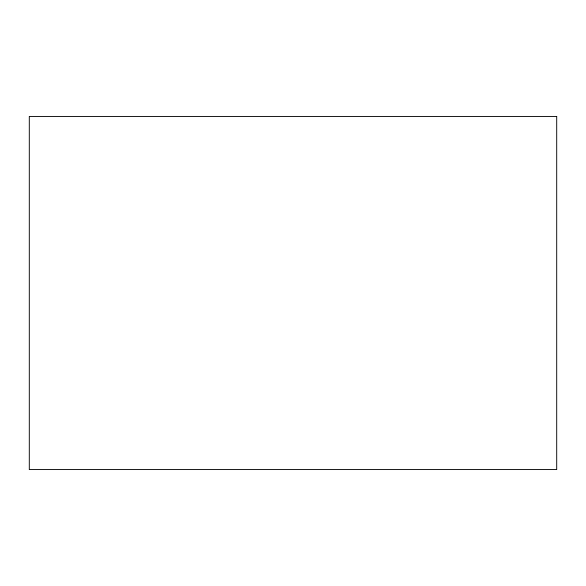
<?xml version="1.0" encoding="UTF-8"?>
<svg xmlns="http://www.w3.org/2000/svg" width="586" height="586" viewBox="0 0 586 586"><rect width="100%" height="100%" fill="white"/><g stroke="black" fill="none" stroke-linecap="round" stroke-linejoin="round"><path stroke-width="0.88" d="M556.7 116.438L29.3 116.438L29.3 469.562L556.7 469.562L556.7 116.438"/></g></svg>
